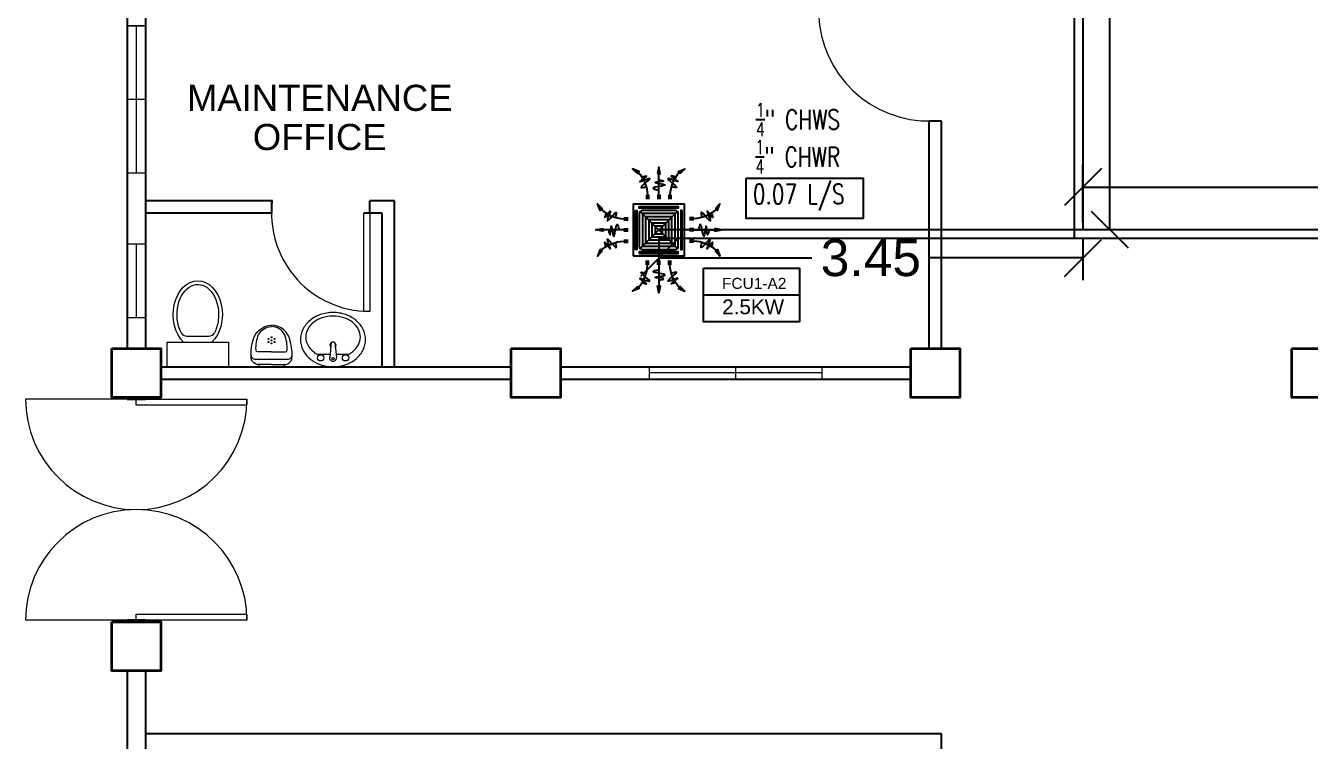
# Model space of a CAD drawing. Header units: millimetres. Extents: x 5 to 598, y 3 to 339.
# Drawn here: x 135.44 to 145.89, y 206.01 to 211.83 of the extents above; entities that cross this region are included whole.
import ezdxf

# ---------------------------------------------------------------- set-up
doc = ezdxf.new("R2010")
doc.units = ezdxf.units.MM
doc.header["$MEASUREMENT"] = 0
for name, color, linetype in [('AIR', 7, 'Continuous'), ('fcu line', 7, 'Continuous'), ('fcu return', 7, 'Continuous'), ('label', 7, 'Continuous'), ('Legends', 7, 'Continuous'), ('pipe dimension', 7, 'Continuous'), ('pipe label', 7, 'Continuous')]:
    doc.layers.add(name, color=color, linetype=linetype)
doc.styles.add('Arch-Dim', font='simplex.shx', dxfattribs={"width": 0.75})
doc.styles.get("Standard").update_dxf_attribs({"font": 'arial.ttf'})
doc.styles.add('SWISSLT175', font='swissl.ttf', dxfattribs={"height": 0.175})
doc.dimstyles.new('Copy of dimension', dxfattribs={"dimtxt": 0.3, "dimasz": 0.3, "dimexe": 0.18, "dimexo": 0.0625, "dimgap": 0.09, "dimtad": 0, "dimzin": 0, "dimdsep": 46, "dimtxsty": 'Standard', "dimblk": 'OBLIQUE', "dimcen": 0.09, "dimclrd": 256, "dimclre": 256, "dimclrt": 256, "dimadec": 0, "dimazin": 0, "dimtfac": 1, "dimtofl": 0, "dimtmove": 0, "dimatfit": 3, "dimldrblk": 'OBLIQUE', "dimfxl": 1, "dimtolj": 1, "dimtzin": 0, "dimarcsym": 0})

# ---------------------------------------------------------------- blocks, each defined once
blk = doc.blocks.new('FCU-13000P (CASSETTE SPLIT)')
at = {"layer": 'AIR', "ltscale": 3}
for p, q in [((0, 0.523), (0, 1)), ((-0.193, 0.558), (-0.193, 0.487)), ((-0.162, 0.558), (-0.162, 0.487)), ((-0.016, 0.558), (-0.016, 0.487)), ((0.016, 0.558), (0.016, 0.487)), ((0.162, 0.558), (0.162, 0.487)), ((0.193, 0.558), (0.193, 0.487)), ((-0.523, 0), (-1, 0)), ((-0.558, 0.193), (-0.487, 0.193)), ((-0.558, 0.162), (-0.487, 0.162)), ((-0.558, 0.016), (-0.487, 0.016)), ((0.558, 0.193), (0.487, 0.193)), ((0.558, 0.162), (0.487, 0.162)), ((0.558, 0.016), (0.487, 0.016)), ((0.523, 0), (1, 0)), ((-0.558, -0.016), (-0.487, -0.016)), ((-0.558, -0.162), (-0.487, -0.162)), ((-0.558, -0.193), (-0.487, -0.193)), ((0.558, -0.016), (0.487, -0.016)), ((0.558, -0.162), (0.487, -0.162)), ((0.558, -0.193), (0.487, -0.193)), ((-0.193, -0.558), (-0.193, -0.487)), ((-0.162, -0.558), (-0.162, -0.487)), ((-0.016, -0.558), (-0.016, -0.487)), ((0, -0.523), (0, -1)), ((0.016, -0.558), (0.016, -0.487)), ((0.162, -0.558), (0.162, -0.487)), ((0.193, -0.558), (0.193, -0.487))]:
    blk.add_line(p, q, dxfattribs=at)
at = {"layer": 'AIR'}
for p, q in [((0.295, -0.295), (-0.295, 0.295)), ((0.295, 0.295), (-0.295, -0.295))]:
    blk.add_line(p, q, dxfattribs=at)
at = {"layer": 'AIR', "ltscale": 3}
for points in [[(-0.335, 0.895), (-0.311, 0.932), (-0.416, 0.973)], [(-0.022, 0.89), (0.022, 0.89), (0, 1)], [(0.335, 0.895), (0.311, 0.932), (0.416, 0.973)], [(-0.895, 0.335), (-0.932, 0.311), (-0.973, 0.416)], [(0.895, 0.335), (0.932, 0.311), (0.973, 0.416)], [(-0.89, 0.022), (-0.89, -0.022), (-1, 0)], [(0.89, 0.022), (0.89, -0.022), (1, 0)], [(-0.895, -0.335), (-0.932, -0.311), (-0.973, -0.416)], [(0.895, -0.335), (0.932, -0.311), (0.973, -0.416)], [(-0.335, -0.895), (-0.311, -0.932), (-0.416, -0.973)], [(-0.022, -0.89), (0.022, -0.89), (0, -1)], [(0.335, -0.895), (0.311, -0.932), (0.416, -0.973)]]:
    blk.add_lwpolyline(points, close=True, dxfattribs=at)
at = {"layer": 'AIR'}
for points in [[(-0.323, 0.914, -0.171809), (-0.178, 0.558), (-0.178, 0.522)], [(0.323, 0.914, 0.171809), (0.178, 0.558), (0.178, 0.522)], [(-0.914, 0.323, 0.171809), (-0.558, 0.178), (-0.522, 0.178)], [(0.914, 0.323, -0.171809), (0.558, 0.178), (0.522, 0.178)], [(-0.914, -0.323, -0.171809), (-0.558, -0.178), (-0.522, -0.178)], [(0.914, -0.323, 0.171809), (0.558, -0.178), (0.522, -0.178)], [(-0.323, -0.914, 0.171809), (-0.178, -0.558), (-0.178, -0.522)], [(0.323, -0.914, -0.171809), (0.178, -0.558), (0.178, -0.522)]]:
    blk.add_lwpolyline(points, format="xyb", dxfattribs=at)
for points in [[(-0.41, -0.41), (0.41, -0.41), (0.41, 0.41), (-0.41, 0.41)], [(-0.373, 0.31), (-0.348, 0.31), (-0.348, -0.31), (-0.373, -0.31)], [(-0.31, 0.372), (0.31, 0.372), (0.31, 0.348), (-0.31, 0.348)], [(-0.26, -0.26), (0.26, -0.26), (0.26, 0.26), (-0.26, 0.26)], [(-0.21, -0.21), (0.21, -0.21), (0.21, 0.21), (-0.21, 0.21)], [(0.372, 0.31), (0.348, 0.31), (0.348, -0.31), (0.372, -0.31)], [(-0.16, -0.16), (0.16, -0.16), (0.16, 0.16), (-0.16, 0.16)], [(-0.11, -0.11), (0.11, -0.11), (0.11, 0.11), (-0.11, 0.11)], [(-0.06, -0.06), (0.06, -0.06), (0.06, 0.06), (-0.06, 0.06)], [(-0.31, -0.373), (0.31, -0.373), (0.31, -0.348), (-0.31, -0.348)]]:
    blk.add_lwpolyline(points, close=True, dxfattribs=at)
blk.add_lwpolyline([(-0.26, -0.31), (0.26, -0.31, 0.414214), (0.31, -0.26), (0.31, 0.26, 0.414214), (0.26, 0.31), (-0.26, 0.31, 0.414214), (-0.31, 0.26), (-0.31, -0.26, 0.414214)], format="xyb", close=True, dxfattribs=at)
at = {"layer": 'AIR', "ltscale": 3}
for points in [[(-0.268, 0.84), (-0.231, 0.852), (-0.134, 0.882), (-0.422, 0.704), (0.005, 0.903), (-0.358, 0.645), (-0.239, 0.678), (-0.199, 0.69)], [(0.268, 0.84), (0.231, 0.852), (0.134, 0.882), (0.422, 0.704), (-0.005, 0.903), (0.358, 0.645), (0.239, 0.678), (0.199, 0.69)], [(-0.84, 0.268), (-0.852, 0.231), (-0.882, 0.134), (-0.704, 0.422), (-0.903, -0.005), (-0.645, 0.358), (-0.678, 0.239), (-0.69, 0.199)], [(0.84, 0.268), (0.852, 0.231), (0.882, 0.134), (0.704, 0.422), (0.903, -0.005), (0.645, 0.358), (0.678, 0.239), (0.69, 0.199)], [(-0.84, -0.268), (-0.852, -0.231), (-0.882, -0.134), (-0.704, -0.422), (-0.903, 0.005), (-0.645, -0.358), (-0.678, -0.239), (-0.69, -0.199)], [(0.84, -0.268), (0.852, -0.231), (0.882, -0.134), (0.704, -0.422), (0.903, 0.005), (0.645, -0.358), (0.678, -0.239), (0.69, -0.199)], [(-0.268, -0.84), (-0.231, -0.852), (-0.134, -0.882), (-0.422, -0.704), (0.005, -0.903), (-0.358, -0.645), (-0.239, -0.678), (-0.199, -0.69)], [(0.268, -0.84), (0.231, -0.852), (0.134, -0.882), (0.422, -0.704), (-0.005, -0.903), (0.358, -0.645), (0.239, -0.678), (0.199, -0.69)]]:
    blk.add_open_spline(points, degree=3, knots=[0.0032834, 0.0032834, 0.0032834, 0.0032834, 0.0712567, 0.1924075, 0.3347111, 0.5062145, 0.5813292, 0.5813292, 0.5813292, 0.5813292], dxfattribs=at)
for points in [[(0, 0.8), (0.077, 0.776), (-0.058, 0.755), (0.098, 0.718), (-0.087, 0.663), (0, 0.631)], [(-0.8, 0), (-0.776, -0.077), (-0.755, 0.058), (-0.718, -0.098), (-0.663, 0.087), (-0.631, 0)], [(0.8, 0), (0.776, -0.077), (0.755, 0.058), (0.718, -0.098), (0.663, 0.087), (0.631, 0)], [(0, -0.8), (0.077, -0.776), (-0.058, -0.755), (0.098, -0.718), (-0.087, -0.663), (0, -0.631)]]:
    blk.add_spline(points, degree=3, dxfattribs=at)
for points in [[(-0.416, 0.973), (-0.335, 0.895), (-0.311, 0.932)], [(0, 1), (-0.022, 0.89), (0.022, 0.89)], [(0.416, 0.973), (0.335, 0.895), (0.311, 0.932)], [(-0.973, 0.416), (-0.895, 0.335), (-0.932, 0.311)], [(0.973, 0.416), (0.895, 0.335), (0.932, 0.311)], [(-1, 0), (-0.89, 0.022), (-0.89, -0.022)], [(1, 0), (0.89, 0.022), (0.89, -0.022)], [(-0.973, -0.416), (-0.895, -0.335), (-0.932, -0.311)], [(0.973, -0.416), (0.895, -0.335), (0.932, -0.311)], [(-0.416, -0.973), (-0.335, -0.895), (-0.311, -0.932)], [(0, -1), (-0.022, -0.89), (0.022, -0.89)], [(0.416, -0.973), (0.335, -0.895), (0.311, -0.932)]]:
    blk.add_solid(points, dxfattribs=at)
blk = doc.blocks.new('_Oblique')
at = {"color": 0, "linetype": 'ByBlock', "lineweight": -2}
blk.add_line((-0.5, -0.5), (0.5, 0.5), dxfattribs=at)
blk = doc.blocks.new('*D11')
at = {"layer": 'Defpoints', "color": 0, "linetype": 'Continuous', "transparency": 16777216}
for p in [(144.033, 218.812), (144.033, 210.174), (144.255, 210.174)]:
    blk.add_point(p, dxfattribs=at)
at = {"layer": 'pipe dimension', "lineweight": -2, "transparency": 16777216}
for p, q in [((144.096, 218.812), (144.435, 218.812)), ((144.255, 218.812), (144.255, 214.974)), ((144.255, 210.174), (144.255, 214.012)), ((144.096, 210.174), (144.435, 210.174))]:
    blk.add_line(p, q, dxfattribs=at)
at = {"layer": 'pipe dimension', "linetype": 'Continuous', "lineweight": -2, "transparency": 16777216, "xscale": 0.3, "yscale": 0.3, "zscale": 0.3}
for p, rotation in [((144.255, 218.812), 90), ((144.255, 210.174), 270)]:
    blk.add_blockref('_Oblique', p, dxfattribs=dict(at, rotation=rotation))
at = {"layer": 'pipe dimension', "linetype": 'Continuous', "lineweight": 25, "transparency": 16777216, "insert": (144.255, 214.493), "char_height": 0.3, "attachment_point": 5, "rotation": 90}
blk.add_mtext('\\A1;8.65', dxfattribs=at)
blk = doc.blocks.new('*D28')
at = {"layer": 'Defpoints', "color": 0, "transparency": 16777216}
for p in [(150.11, 210.52), (144.037, 210.171), (150.11, 210.171)]:
    blk.add_point(p, dxfattribs=at)
at = {"layer": 'Legends', "lineweight": -2, "transparency": 16777216}
for p, q in [((144.037, 210.234), (144.037, 210.7)), ((150.11, 210.234), (150.11, 210.7)), ((144.037, 210.52), (146.594, 210.52)), ((150.11, 210.52), (147.554, 210.52))]:
    blk.add_line(p, q, dxfattribs=at)
at = {"layer": 'Legends', "lineweight": -2, "transparency": 16777216, "xscale": 0.3, "yscale": 0.3, "zscale": 0.3, "rotation": 180}
blk.add_blockref('_Oblique', (144.037, 210.52), dxfattribs=at)
at = {"layer": 'Legends', "lineweight": -2, "transparency": 16777216, "xscale": 0.3, "yscale": 0.3, "zscale": 0.3}
blk.add_blockref('_Oblique', (150.11, 210.52), dxfattribs=at)
at = {"layer": 'Legends', "transparency": 16777216, "insert": (147.074, 210.52), "char_height": 0.3, "attachment_point": 5}
blk.add_mtext('\\A1;6.10', dxfattribs=at)
blk = doc.blocks.new('*D266')
at = {"layer": 'Defpoints', "color": 0, "transparency": 16777216}
for p in [(140.587, 210.171), (144.037, 210.171), (140.587, 209.943)]:
    blk.add_point(p, dxfattribs=at)
at = {"layer": 'Legends', "lineweight": -2, "transparency": 16777216}
for p, q in [((140.587, 210.109), (140.587, 209.763)), ((144.037, 210.109), (144.037, 209.763)), ((140.587, 209.943), (141.832, 209.943)), ((144.037, 209.943), (142.793, 209.943))]:
    blk.add_line(p, q, dxfattribs=at)
at = {"layer": 'Legends', "lineweight": -2, "transparency": 16777216, "xscale": 0.3, "yscale": 0.3, "zscale": 0.3, "rotation": 180}
blk.add_blockref('_Oblique', (140.587, 209.943), dxfattribs=at)
at = {"layer": 'Legends', "lineweight": -2, "transparency": 16777216, "xscale": 0.3, "yscale": 0.3, "zscale": 0.3}
blk.add_blockref('_Oblique', (144.037, 209.943), dxfattribs=at)
at = {"layer": 'Legends', "transparency": 16777216, "insert": (142.312, 209.943), "char_height": 0.3, "attachment_point": 5}
blk.add_mtext('\\A1;3.45', dxfattribs=at)

msp = doc.modelspace()

# ---------------------------------------------------------------- linework, layer by layer
at = {"color": 8, "lineweight": 25}
for p, q in [((136.262, 214.807), (136.262, 209.207)), ((136.412, 214.807), (136.412, 209.207)), ((142.787, 209.207), (142.787, 211.057)), ((142.887, 211.057), (142.787, 211.057)), ((142.887, 209.207), (142.887, 211.057)), ((137.444, 210.407), (136.412, 210.407)), ((137.437, 210.407), (137.437, 210.307)), ((138.436, 210.407), (138.237, 210.407)), ((138.237, 210.307), (138.237, 210.407)), ((138.437, 209.057), (138.436, 210.407)), ((137.437, 210.307), (136.412, 210.307)), ((138.337, 210.307), (138.187, 210.307)), ((138.337, 210.307), (138.237, 210.307)), ((138.337, 209.057), (138.337, 210.307)), ((136.537, 209.057), (139.387, 209.057)), ((139.787, 209.057), (142.637, 209.057)), ((136.537, 208.957), (139.387, 208.957)), ((139.787, 208.957), (142.637, 208.957)), ((136.262, 208.807), (136.262, 208.795)), ((136.262, 208.795), (136.412, 208.795)), ((136.412, 208.807), (136.412, 208.795)), ((136.412, 206.995), (136.262, 206.995)), ((136.262, 206.982), (136.262, 206.995)), ((136.412, 206.982), (136.412, 206.995)), ((136.262, 206.582), (136.262, 203.232)), ((136.412, 206.582), (136.262, 206.582)), ((136.412, 206.582), (136.412, 203.232)), ((142.887, 206.07), (136.412, 206.07)), ((142.887, 204.232), (142.887, 206.07))]:
    msp.add_line(p, q, dxfattribs=at)
at = {"color": 8, "lineweight": 9}
for p, q in [((136.412, 211.832), (136.262, 211.832)), ((136.337, 211.832), (136.337, 210.632)), ((136.412, 211.232), (136.412, 211.832)), ((136.412, 211.232), (136.262, 211.232)), ((136.412, 211.232), (136.412, 210.632)), ((136.412, 210.632), (136.262, 210.632)), ((136.262, 209.457), (136.262, 210.057)), ((136.262, 210.057), (136.412, 210.057)), ((136.337, 210.057), (136.337, 209.457)), ((136.412, 209.457), (136.262, 209.457)), ((136.747, 209.307), (136.928, 209.307)), ((136.587, 209.057), (136.587, 209.257)), ((136.587, 209.257), (137.087, 209.257)), ((137.087, 209.257), (137.087, 209.057)), ((137.923, 209.255), (137.91, 209.134)), ((137.952, 209.255), (137.965, 209.134)), ((137.305, 209.119), (137.569, 209.119)), ((137.087, 209.057), (136.587, 209.057)), ((140.512, 208.957), (140.512, 209.057)), ((141.912, 209.007), (140.512, 209.007)), ((141.212, 209.057), (141.912, 209.057)), ((141.212, 209.057), (141.212, 208.957)), ((141.912, 209.057), (141.912, 208.957)), ((141.912, 208.957), (140.512, 208.957))]:
    msp.add_line(p, q, dxfattribs=at)
at = {"color": 8, "lineweight": -2}
msp.add_line((137.444, 210.407), (137.437, 210.407), dxfattribs=at)
at = {"color": 8, "lineweight": 13}
for p, q in [((138.187, 209.507), (138.187, 210.307)), ((138.237, 210.307), (138.237, 209.507)), ((138.237, 209.507), (138.187, 209.507)), ((136.337, 208.795), (135.437, 208.795)), ((136.337, 208.795), (137.237, 208.795)), ((136.337, 208.745), (136.337, 208.795)), ((137.237, 208.795), (137.237, 208.745)), ((137.237, 208.745), (136.337, 208.745)), ((136.337, 206.995), (135.437, 206.995)), ((136.337, 207.045), (137.237, 207.045)), ((136.337, 206.995), (136.337, 207.045)), ((137.237, 206.995), (136.337, 206.995)), ((137.237, 207.045), (137.237, 206.995))]:
    msp.add_line(p, q, dxfattribs=at)
at = {"color": 8, "lineweight": 9}
for points in [[(136.262, 211.832), (136.412, 211.832), (136.412, 210.632), (136.262, 210.632)], [(136.262, 210.057), (136.412, 210.057), (136.412, 209.457), (136.262, 209.457)], [(140.512, 209.057), (141.912, 209.057), (141.912, 208.957), (140.512, 208.957)]]:
    msp.add_lwpolyline(points, close=True, dxfattribs=at)
for points in [[(137.334, 209.075, -0.232594), (137.283, 209.099, -0.150533), (137.272, 209.126, -0.085973), (137.285, 209.265, -0.343308), (137.437, 209.397)], [(137.541, 209.075, 0.232594), (137.592, 209.099, 0.150533), (137.603, 209.126, 0.085973), (137.59, 209.265, 0.343308), (137.437, 209.397)], [(138.16, 209.299, 0.124838), (138.144, 209.362, 0.105788), (138.095, 209.42, 0.086697), (138.025, 209.456, 0.076776), (137.937, 209.469, 0.076776), (137.85, 209.456, 0.086697), (137.78, 209.42, 0.105788), (137.731, 209.362, 0.124838), (137.715, 209.299, 0.124838), (137.731, 209.237, 0.105788), (137.78, 209.179, 0.040067), (137.811, 209.159), (137.913, 209.159, 0.040067)], [(137.437, 209.179), (137.326, 209.179, -0.398633), (137.311, 209.193, -0.107696), (137.332, 209.321, -0.267529), (137.437, 209.385)], [(137.437, 209.179), (137.549, 209.179, 0.398633), (137.564, 209.193, 0.107696), (137.543, 209.321, 0.267529), (137.437, 209.385)], [(137.962, 209.159), (138.064, 209.159, 0.040067), (138.095, 209.179, 0.105788), (138.144, 209.237, 0.124838), (138.16, 209.299, 0.124838)]]:
    msp.add_lwpolyline(points, format="xyb", dxfattribs=at)
msp.add_lwpolyline([(138.202, 209.278, 0.11576), (138.183, 209.361, 0.104047), (138.125, 209.435, 0.090875), (138.041, 209.482, 0.083344), (137.937, 209.499, 0.083344), (137.834, 209.482, 0.090875), (137.75, 209.435, 0.104047), (137.692, 209.361, 0.11576), (137.672, 209.278, 0.11576), (137.692, 209.196, 0.104047), (137.75, 209.122, 0.090875), (137.834, 209.075, 0.083344), (137.937, 209.057, 0.083344), (138.041, 209.075, 0.090875), (138.125, 209.122, 0.104047), (138.183, 209.196, 0.11576)], format="xyb", close=True, dxfattribs=at)
at = {"color": 8, "lineweight": 35}
for points in [[(136.137, 209.207), (136.537, 209.207), (136.537, 208.807), (136.137, 208.807)], [(139.387, 209.207), (139.787, 209.207), (139.787, 208.807), (139.387, 208.807)], [(142.637, 209.207), (143.037, 209.207), (143.037, 208.807), (142.637, 208.807)], [(145.737, 209.207), (146.137, 209.207), (146.137, 208.807), (145.737, 208.807)], [(136.137, 206.982), (136.537, 206.982), (136.537, 206.582), (136.137, 206.582)]]:
    msp.add_lwpolyline(points, close=True, dxfattribs=at)
at = {"color": 8, "lineweight": 9}
for points in [[(137.437, 209.075), (137.334, 209.075)], [(137.334, 209.075), (137.334, 209.057), (137.437, 209.057)], [(137.437, 209.075), (137.541, 209.075)], [(137.541, 209.075), (137.541, 209.057), (137.437, 209.057)]]:
    msp.add_lwpolyline(points, dxfattribs=at)
for centre, radius in [((137.437, 209.297), 0.004), ((137.412, 209.284), 0.004), ((137.412, 209.259), 0.004), ((137.437, 209.272), 0.004), ((137.437, 209.247), 0.004), ((137.462, 209.284), 0.004), ((137.462, 209.259), 0.004), ((137.836, 209.13), 0.0255), ((137.937, 209.124), 0.0095), ((138.039, 209.13), 0.0255)]:
    msp.add_circle(centre, radius, dxfattribs=at)
at = {"color": 8, "lineweight": 13}
for centre, radius, start, end in [((142.787, 211.957), 0.9, 181.5911, 271.5911), ((138.237, 210.307), 0.8, 172.8192, 266.4167), ((136.337, 208.795), 0.9, 180, 0), ((136.337, 206.995), 0.9, 0, 180)]:
    msp.add_arc(centre, radius, start, end, dxfattribs=at)
at = {"color": 8, "lineweight": 9}
for centre, radius, start, end in [((136.747, 209.357), 0.05, 208.1501, 270), ((136.928, 209.357), 0.05, 270, 331.9916), ((137.937, 209.232), 0.025, 126.3068, 221.2022), ((137.937, 209.162), 0.0948, 81.2026, 98.7974), ((137.937, 209.232), 0.025, 71.3793, 108.6207), ((137.937, 209.232), 0.025, 318.7978, 53.6932), ((137.305, 209.154), 0.035, 177.3223, 270), ((137.569, 209.154), 0.035, 270, 2.6777), ((137.937, 209.13), 0.028, 173.7545, 6.2455)]:
    msp.add_arc(centre, radius, start, end, dxfattribs=at)
at = {"color": 8, "lineweight": 9, "extrusion": (0, 0, -1)}
msp.add_ellipse((136.837, 209.482), major_axis=(0, -0.275), ratio=0.727273, start_param=0.612555, end_param=5.670631, dxfattribs=at)
at = {"color": 8, "lineweight": 9}
msp.add_open_spline([(136.703, 209.334), (136.694, 209.35), (136.687, 209.368), (136.66, 209.46), (136.665, 209.547), (136.723, 209.678), (136.773, 209.72), (136.871, 209.733), (136.923, 209.707), (136.997, 209.596), (137.015, 209.512), (136.999, 209.398), (136.988, 209.364), (136.972, 209.334)], degree=3, knots=[0.937253, 0.937253, 0.937253, 0.937253, 1.185372, 1.185372, 2.113864, 2.113864, 3.042356, 3.042356, 3.970847, 3.970847, 4.899339, 4.899339, 5.346062, 5.346062, 5.346062, 5.346062], dxfattribs=at)
msp.add_point((137.437, 209.057), dxfattribs=at)
at = {"layer": 'fcu line', "linetype": 'Continuous'}
for p, q in [((144.037, 218.81), (144.037, 210.171)), ((175.418, 210.171), (140.587, 210.171))]:
    msp.add_line(p, q, dxfattribs=at)
at = {"layer": 'fcu return', "linetype": 'Continuous'}
for p, q in [((143.967, 218.88), (143.967, 210.101)), ((175.488, 210.101), (140.587, 210.101))]:
    msp.add_line(p, q, dxfattribs=at)
at = {"layer": 'Legends', "linetype": 'Continuous', "lineweight": 25}
msp.add_line((140.952, 209.642), (141.731, 209.642), dxfattribs=at)
at = {"layer": 'Legends'}
msp.add_lwpolyline([(140.952, 209.861), (141.731, 209.861), (141.731, 209.424), (140.952, 209.424)], close=True, dxfattribs=at)
at = {"layer": 'pipe label', "color": 2, "linetype": 'Continuous', "lineweight": 25}
msp.add_lwpolyline([(141.297, 210.592), (142.249, 210.592), (142.249, 210.265), (141.297, 210.265)], close=True, dxfattribs=at)

# ---------------------------------------------------------------- block references
at = {"layer": 'AIR', "xscale": 0.5113536813550488, "yscale": 0.5113536813550488, "zscale": 0.5113536813550488}
msp.add_blockref('FCU-13000P (CASSETTE SPLIT)', (140.587, 210.171), dxfattribs=at)

# ---------------------------------------------------------------- texts
at = {"layer": 'label', "color": 8, "lineweight": -2, "ltscale": 0.4, "insert": (137.829, 211.085), "char_height": 0.2125, "attachment_point": 5, "line_spacing_factor": 0.9, "style": 'SWISSLT175'}
msp.add_mtext('MAINTENANCE\\POFFICE', dxfattribs=at)
at = {"layer": 'Legends', "linetype": 'Continuous', "lineweight": 25, "attachment_point": 1}
for s, width, insert, char_height in [('FCU1-A2', 0.37214, (141.101, 209.781), 0.09), ('2.5KW', 0.23674, (141.103, 209.605), 0.12)]:
    msp.add_mtext_dynamic_manual_height_columns(s, width=width, gutter_width=1.011, heights=[0], dxfattribs=dict(at, insert=insert, char_height=char_height))
at = {"layer": 'pipe label', "color": 3, "linetype": 'Continuous', "lineweight": 25, "insert": (141.377, 211.203), "char_height": 0.16, "attachment_point": 1, "style": 'Arch-Dim'}
msp.add_mtext_dynamic_manual_height_columns('\\A1;{\\H0.7x;\\S1/4;}" CHWS', width=0.88035, gutter_width=1.011, heights=[0], dxfattribs=at)
at = {"layer": 'pipe label', "color": 240, "linetype": 'Continuous', "lineweight": 25, "insert": (141.373, 210.9), "char_height": 0.16, "attachment_point": 1, "style": 'Arch-Dim'}
msp.add_mtext_dynamic_manual_height_columns('\\A1;{\\H0.7x;\\S1/4;}" CHWR', width=0.88035, gutter_width=1.011, heights=[0], dxfattribs=at)
at = {"layer": 'pipe label', "color": 2, "linetype": 'Continuous', "lineweight": 25, "insert": (141.352, 210.542), "char_height": 0.16, "attachment_point": 1, "style": 'Arch-Dim'}
msp.add_mtext_dynamic_manual_height_columns('0.07 L/S', width=0.89967, gutter_width=1.011, heights=[0], dxfattribs=at)

# ---------------------------------------------------------------- dimensions: what is measured, and where the dimension line sits
at = {"layer": 'Legends'}
dim = msp.add_linear_dim(base=(150.11, 210.52), p1=(144.037, 210.171), p2=(150.11, 210.171), text='6.10', dimstyle='Copy of dimension', dxfattribs=at)
dim.commit()
dim.dimension.update_dxf_attribs({"geometry": '*D28', "text_midpoint": (147.074, 210.52)})
dim = msp.add_linear_dim(base=(140.587, 209.943), p1=(144.037, 210.171), p2=(140.587, 210.171), dimstyle='Copy of dimension', dxfattribs=at)
dim.commit()
dim.dimension.update_dxf_attribs({"geometry": '*D266', "text_midpoint": (142.312, 209.943)})
at = {"layer": 'pipe dimension', "linetype": 'Continuous', "lineweight": 25}
dim = msp.add_linear_dim(base=(144.255, 210.174), p1=(144.033, 218.812), p2=(144.033, 210.174), angle=90, text='8.65', dimstyle='Copy of dimension', dxfattribs=at)
dim.commit()
dim.dimension.update_dxf_attribs({"geometry": '*D11', "text_midpoint": (144.255, 214.493), "dimtype": 160})

doc.saveas('drawing.dxf')
